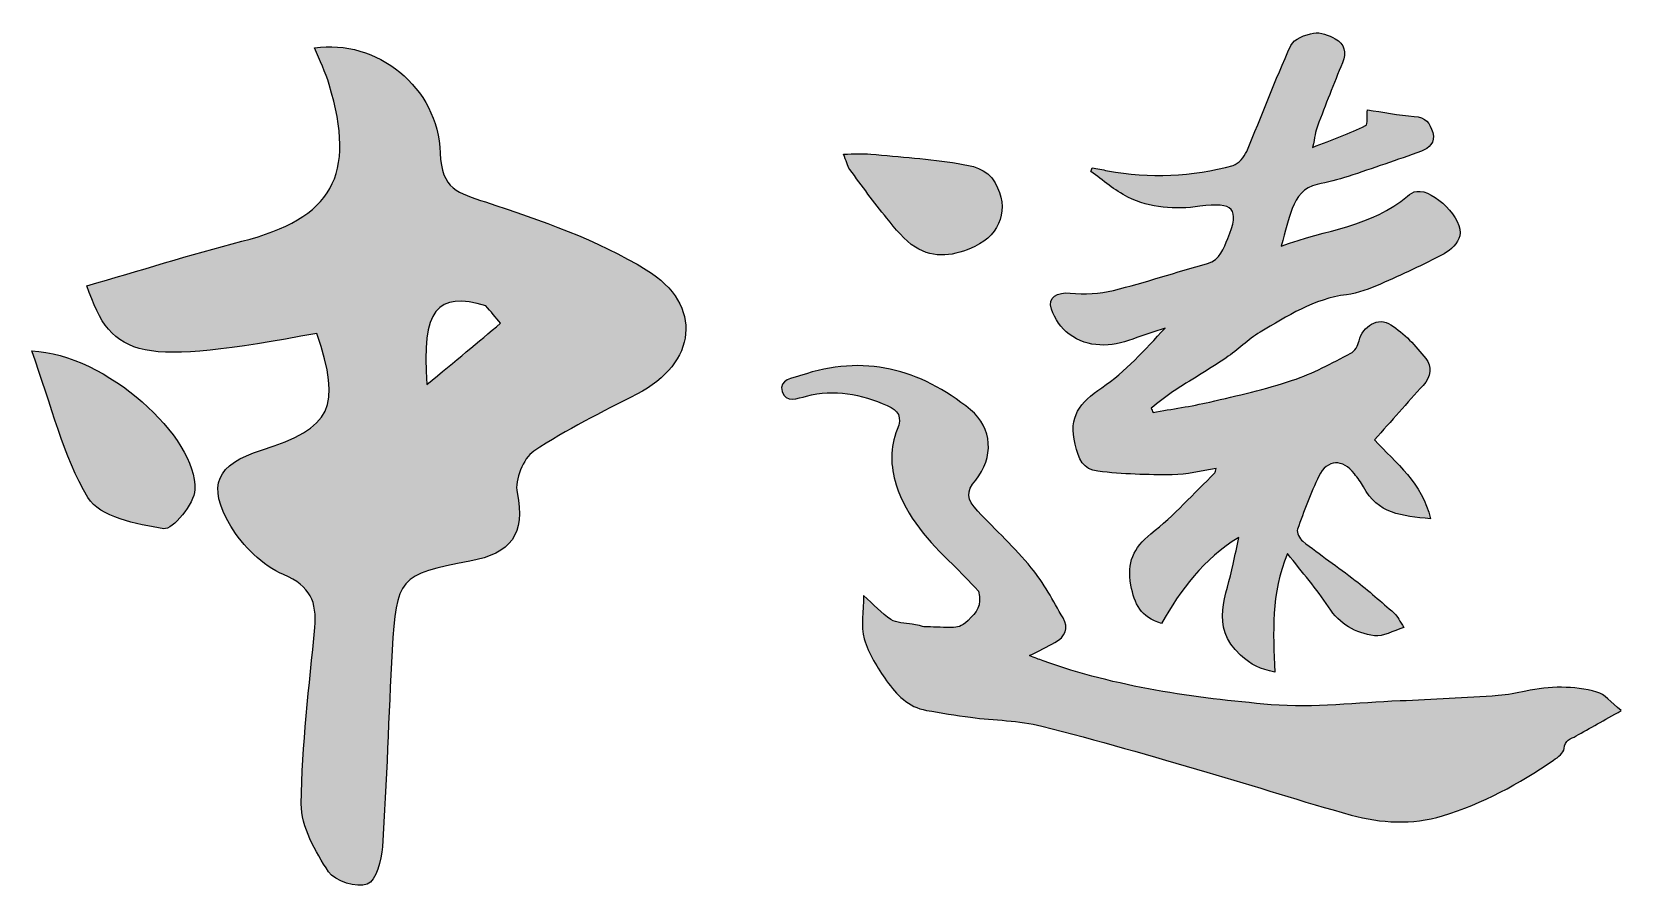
# Model space of a CAD drawing. Extents: x -266287 to 275962, y -324567 to 363765.
# Drawn here: x 258456 to 265974, y 334100 to 338152 of the extents above; entities that cross this region are included whole.
import ezdxf

# ---------------------------------------------------------------- set-up
doc = ezdxf.new("R2010")
doc.units = 0
doc.header["$LTSCALE"] = 1000
doc.layers.get('0').update_dxf_attribs({"linetype": 'CONTINUOUS'})

msp = doc.modelspace()

# ---------------------------------------------------------------- hatches: boundary and pattern name
h = msp.add_hatch(color=256)
edge = h.paths.add_edge_path()
edge.add_spline(control_points=[(259803.67904, 336725.12255), (259922.31952, 336373.50749), (259875.91839, 336278.87502), (259542.39008, 336172.72302)], knot_values=[20, 20, 20, 20, 21, 21, 21, 21], degree=3, periodic=0)
edge.add_spline(control_points=[(259542.39008, 336172.72302), (259330.08607, 336105.00536), (259280.99346, 336007.03546), (259396.8348, 335813.14118)], knot_values=[19, 19, 19, 19, 20, 20, 20, 20], degree=3, periodic=0)
edge.add_spline(control_points=[(259396.8348, 335813.14118), (259453.14058, 335718.83169), (259547.45007, 335625.70645), (259646.49656, 335583.93467)], knot_values=[18, 18, 18, 18, 19, 19, 19, 19], degree=3, periodic=0)
edge.add_spline(control_points=[(259646.49656, 335583.93467), (259774.93403, 335529.4591), (259804.54032, 335453.23636), (259793.98971, 335333.41163)], knot_values=[17, 17, 17, 17, 18, 18, 18, 18], degree=3, periodic=0)
edge.add_spline(control_points=[(259793.98971, 335333.41163), (259769.55106, 335055.32783), (259732.51629, 334777.35169), (259730.57842, 334498.94491)], knot_values=[16, 16, 16, 16, 17, 17, 17, 17], degree=3, periodic=0)
edge.add_spline(control_points=[(259730.57842, 334498.94491), (259729.82481, 334390.85504), (259796.68119, 334273.07584), (259859.55418, 334177.47444)], knot_values=[15, 15, 15, 15, 16, 16, 16, 16], degree=3, periodic=0)
edge.add_spline(control_points=[(259859.55418, 334177.47444), (259888.62218, 334133.11883), (259994.4512, 334099.95979), (260042.46722, 334119.33845)], knot_values=[14, 14, 14, 14, 15, 15, 15, 15], degree=3, periodic=0)
edge.add_spline(control_points=[(260042.46722, 334119.33845), (260084.23901, 334135.91797), (260110.29254, 334232.59596), (260114.38359, 334295.68427)], knot_values=[13, 13, 13, 13, 14, 14, 14, 14], degree=3, periodic=0)
edge.add_spline(control_points=[(260114.38359, 334295.68427), (260134.73119, 334605.52755), (260142.80563, 334916.2321), (260160.24642, 335226.18303)], knot_values=[12, 12, 12, 12, 13, 13, 13, 13], degree=3, periodic=0)
edge.add_spline(control_points=[(260160.24642, 335226.18303), (260179.19445, 335564.98664), (260193.08249, 335585.65722), (260527.79505, 335647.2383)], knot_values=[11, 11, 11, 11, 12, 12, 12, 12], degree=3, periodic=0)
edge.add_spline(control_points=[(260527.79505, 335647.2383), (260722.22763, 335683.19648), (260790.91422, 335774.38385), (260751.0803, 335971.72323)], knot_values=[10, 10, 10, 10, 11, 11, 11, 11], degree=3, periodic=0)
edge.add_spline(control_points=[(260751.0803, 335971.72323), (260739.23778, 336031.36644), (260780.04063, 336133.85803), (260829.88686, 336167.2324)], knot_values=[9, 9, 9, 9, 10, 10, 10, 10], degree=3, periodic=0)
edge.add_spline(control_points=[(260829.88686, 336167.2324), (260984.05488, 336270.36994), (261152.64924, 336352.51394), (261318.22914, 336437.67239)], knot_values=[8, 8, 8, 8, 9, 9, 9, 9], degree=3, periodic=0)
edge.add_spline(control_points=[(261318.22914, 336437.67239), (261599.65038, 336582.25874), (261636.25452, 336858.40468), (261362.47709, 337025.70713)], knot_values=[7, 7, 7, 7, 8, 8, 8, 8], degree=3, periodic=0)
edge.add_spline(control_points=[(261362.47709, 337025.70713), (261130.0408, 337168.03264), (260862.93824, 337259.7583), (260602.07992, 337346.53165)], knot_values=[6, 6, 6, 6, 7, 7, 7, 7], degree=3, periodic=0)
edge.add_spline(control_points=[(260602.07992, 337346.53165), (260472.67352, 337389.59534), (260392.79037, 337406.82082), (260387.73039, 337577.56836)], knot_values=[5, 5, 5, 5, 6, 6, 6, 6], degree=3, periodic=0)
edge.add_spline(control_points=[(260387.73039, 337577.56836), (260378.57935, 337889.99546), (260085.20794, 338120.49388), (259793.2361, 338075.16934)], knot_values=[4, 4, 4, 4, 5, 5, 5, 5], degree=3, periodic=0)
edge.add_spline(control_points=[(259793.2361, 338075.16934), (259816.92113, 338016.49506), (259844.69721, 337960.83523), (259862.35332, 337901.94563)], knot_values=[3, 3, 3, 3, 4, 4, 4, 4], degree=3, periodic=0)
edge.add_spline(control_points=[(259862.35332, 337901.94563), (259992.51334, 337470.66274), (259877.53328, 337270.52423), (259449.58782, 337160.49649)], knot_values=[2, 2, 2, 2, 3, 3, 3, 3], degree=3, periodic=0)
edge.add_spline(control_points=[(259449.58782, 337160.49649), (259203.80179, 337097.19286), (258961.24554, 337020.7548), (258716.64376, 336950.13035)], knot_values=[1, 1, 1, 1, 2, 2, 2, 2], degree=3, periodic=0)
edge.add_spline(control_points=[(258716.64376, 336950.13035), (258833.56169, 336596.68508), (258970.71955, 336570.73921), (259803.67904, 336725.12255)], knot_values=[0, 0, 0, 0, 1, 1, 1, 1], degree=3, periodic=0)
edge = h.paths.add_edge_path(flags=16)
edge.add_spline(control_points=[(260324.85739, 336482.78161), (260298.80386, 336841.50218), (260372.01214, 336922.35426), (260603.04885, 336855.82086)], knot_values=[1, 1, 1, 1, 2, 2, 2, 2], degree=3, periodic=0)
edge.add_spline(control_points=[(260603.04885, 336855.82086), (260626.41091, 336828.04477), (260649.77296, 336800.26869), (260673.24267, 336772.49261)], knot_values=[0, 0, 0, 0, 1, 1, 1, 1], degree=3, periodic=0)
edge.add_spline(control_points=[(260673.24267, 336772.49261), (260567.41365, 336684.53502), (260461.47696, 336596.57742), (260324.85739, 336482.78161)], knot_values=[2, 2, 2, 2, 3, 3, 3, 3], degree=3, periodic=0)
h = msp.add_hatch(color=256)
edge = h.paths.add_edge_path()
edge.add_spline(control_points=[(264418.16913, 337316.38706), (264438.73204, 337371.07795), (264472.42938, 337415.64887), (264535.41003, 337429.64457)], knot_values=[72, 72, 72, 72, 73, 73, 73, 73], degree=3, periodic=0)
edge.add_spline(control_points=[(264535.41003, 337429.64457), (264584.82562, 337440.51816), (264634.45653, 337452.03769), (264682.36489, 337467.75594)], knot_values=[71, 71, 71, 71, 72, 72, 72, 72], degree=3, periodic=0)
edge.add_spline(control_points=[(264682.36489, 337467.75594), (264798.42154, 337505.86731), (264914.37054, 337544.62464), (265028.8123, 337587.68833)], knot_values=[70, 70, 70, 70, 71, 71, 71, 71], degree=3, periodic=0)
edge.add_spline(control_points=[(265028.8123, 337587.68833), (265064.01687, 337600.82276), (265096.4223, 337627.73756), (265082.31894, 337675.53826)], knot_values=[69, 69, 69, 69, 70, 70, 70, 70], degree=3, periodic=0)
edge.add_spline(control_points=[(265082.31894, 337675.53826), (265069.83047, 337718.60196), (265048.6216, 337747.88527), (264995.33028, 337751.33036)], knot_values=[68, 68, 68, 68, 69, 69, 69, 69], degree=3, periodic=0)
edge.add_spline(control_points=[(264995.33028, 337751.33036), (264919.7535, 337756.49801), (264844.82267, 337772.00094), (264773.22928, 337782.6592)], knot_values=[67, 67, 67, 67, 68, 68, 68, 68], degree=3, periodic=0)
edge.add_spline(control_points=[(264773.22928, 337782.6592), (264771.07609, 337756.71333), (264776.99735, 337713.54197), (264765.04718, 337707.83603)], knot_values=[66, 66, 66, 66, 67, 67, 67, 67], degree=3, periodic=0)
edge.add_spline(control_points=[(264765.04718, 337707.83603), (264688.9321, 337671.01658), (264609.04895, 337642.59454), (264514.0935, 337604.91381)], knot_values=[65, 65, 65, 65, 66, 66, 66, 66], degree=3, periodic=0)
edge.add_spline(control_points=[(264514.0935, 337604.91381), (264524.96709, 337653.57578), (264527.65857, 337680.92123), (264537.02492, 337705.68285)], knot_values=[64, 64, 64, 64, 65, 65, 65, 65], degree=3, periodic=0)
edge.add_spline(control_points=[(264537.02492, 337705.68285), (264575.24395, 337806.02126), (264614.53957, 337905.92902), (264655.23476, 338005.40616)], knot_values=[63, 63, 63, 63, 64, 64, 64, 64], degree=3, periodic=0)
edge.add_spline(control_points=[(264655.23476, 338005.40616), (264675.15172, 338054.06813), (264666.10834, 338094.65566), (264620.99912, 338118.66367)], knot_values=[62, 62, 62, 62, 63, 63, 63, 63], degree=3, periodic=0)
edge.add_spline(control_points=[(264620.99912, 338118.66367), (264590.20858, 338135.13553), (264550.69764, 338151.82271), (264519.04583, 338146.00912)], knot_values=[61, 61, 61, 61, 62, 62, 62, 62], degree=3, periodic=0)
edge.add_spline(control_points=[(264519.04583, 338146.00912), (264479.85787, 338138.90361), (264425.59761, 338117.8024), (264411.60191, 338087.22717)], knot_values=[60, 60, 60, 60, 61, 61, 61, 61], degree=3, periodic=0)
edge.add_spline(control_points=[(264411.60191, 338087.22717), (264336.45577, 337922.61621), (264273.2598, 337752.62228), (264202.31236, 337586.07344)], knot_values=[59, 59, 59, 59, 60, 60, 60, 60], degree=3, periodic=0)
edge.add_spline(control_points=[(264202.31236, 337586.07344), (264190.79282, 337559.26629), (264164.30865, 337527.18384), (264138.5781, 337519.86301)], knot_values=[58, 58, 58, 58, 59, 59, 59, 59], degree=3, periodic=0)
edge.add_spline(control_points=[(264138.5781, 337519.86301), (263942.96127, 337464.63382), (263744.22232, 337458.28193), (263544.08381, 337494.67075)], knot_values=[57, 57, 57, 57, 58, 58, 58, 58], degree=3, periodic=0)
edge.add_spline(control_points=[(263544.08381, 337494.67075), (263519.75282, 337498.97712), (263495.42183, 337503.92945), (263470.98319, 337508.45113)], knot_values=[56, 56, 56, 56, 57, 57, 57, 57], degree=3, periodic=0)
edge.add_spline(control_points=[(263470.98319, 337508.45113), (263469.15298, 337502.42222), (263467.21511, 337496.28564), (263465.06193, 337490.14906)], knot_values=[55, 55, 55, 55, 56, 56, 56, 56], degree=3, periodic=0)
edge.add_spline(control_points=[(263465.06193, 337490.14906), (263523.30557, 337449.56153), (263577.78115, 337401.43785), (263640.43882, 337370.00136)], knot_values=[54, 54, 54, 54, 55, 55, 55, 55], degree=3, periodic=0)
edge.add_spline(control_points=[(263640.43882, 337370.00136), (263746.9138, 337316.60238), (263863.93939, 337309.92751), (263980.74966, 337326.07639)], knot_values=[53, 53, 53, 53, 54, 54, 54, 54], degree=3, periodic=0)
edge.add_spline(control_points=[(263980.74966, 337326.07639), (264139.33171, 337348.14653), (264171.95246, 337314.66451), (264112.63222, 337173.63092)], knot_values=[52, 52, 52, 52, 53, 53, 53, 53], degree=3, periodic=0)
edge.add_spline(control_points=[(264112.63222, 337173.63092), (264093.46888, 337127.9834), (264078.50424, 337073.07719), (264017.24614, 337055.85171)], knot_values=[51, 51, 51, 51, 52, 52, 52, 52], degree=3, periodic=0)
edge.add_spline(control_points=[(264017.24614, 337055.85171), (263868.78406, 337014.29525), (263722.25984, 336965.63328), (263572.72116, 336928.5985)], knot_values=[50, 50, 50, 50, 51, 51, 51, 51], degree=3, periodic=0)
edge.add_spline(control_points=[(263572.72116, 336928.5985), (263506.94137, 336912.34195), (263434.91734, 336907.92793), (263367.415, 336915.35641)], knot_values=[49, 49, 49, 49, 50, 50, 50, 50], degree=3, periodic=0)
edge.add_spline(control_points=[(263367.415, 336915.35641), (263307.44881, 336921.92363), (263259.75577, 336896.51605), (263279.02677, 336839.24134)], knot_values=[48, 48, 48, 48, 49, 49, 49, 49], degree=3, periodic=0)
edge.add_spline(control_points=[(263279.02677, 336839.24134), (263293.88375, 336795.10105), (263324.56663, 336747.9463), (263361.92438, 336721.24681)], knot_values=[47, 47, 47, 47, 48, 48, 48, 48], degree=3, periodic=0)
edge.add_spline(control_points=[(263361.92438, 336721.24681), (263454.51132, 336654.92873), (263558.72546, 336659.01978), (263663.4779, 336697.7771)], knot_values=[46, 46, 46, 46, 47, 47, 47, 47], degree=3, periodic=0)
edge.add_spline(control_points=[(263663.4779, 336697.7771), (263713.75476, 336716.50981), (263765.32353, 336732.22806), (263816.46167, 336749.23822)], knot_values=[45, 45, 45, 45, 46, 46, 46, 46], degree=3, periodic=0)
edge.add_spline(control_points=[(263816.46167, 336749.23822), (263720.32197, 336647.6079), (263628.70396, 336542.96312), (263517.169, 336467.92464)], knot_values=[44, 44, 44, 44, 45, 45, 45, 45], degree=3, periodic=0)
edge.add_spline(control_points=[(263517.169, 336467.92464), (263412.95486, 336398.05379), (263358.58695, 336329.79784), (263390.77706, 336200.39144)], knot_values=[43, 43, 43, 43, 44, 44, 44, 44], degree=3, periodic=0)
edge.add_spline(control_points=[(263390.77706, 336200.39144), (263408.11019, 336130.84358), (263427.70417, 336080.24374), (263498.86693, 336072.27695)], knot_values=[42, 42, 42, 42, 43, 43, 43, 43], degree=3, periodic=0)
edge.add_spline(control_points=[(263498.86693, 336072.27695), (263615.35422, 336059.35784), (263733.24108, 336054.83616), (263850.48199, 336055.91275)], knot_values=[41, 41, 41, 41, 42, 42, 42, 42], degree=3, periodic=0)
edge.add_spline(control_points=[(263850.48199, 336055.91275), (263918.63028, 336056.45105), (263986.67092, 336075.07609), (264057.51069, 336085.84202)], knot_values=[40, 40, 40, 40, 41, 41, 41, 41], degree=3, periodic=0)
edge.add_spline(control_points=[(264057.51069, 336085.84202), (264055.03453, 336075.72205), (264055.46517, 336067.97058), (264051.91241, 336064.52549)], knot_values=[39, 39, 39, 39, 40, 40, 40, 40], degree=3, periodic=0)
edge.add_spline(control_points=[(264051.91241, 336064.52549), (263952.00464, 335967.52452), (263858.01813, 335863.31038), (263749.71294, 335776.86001)], knot_values=[38, 38, 38, 38, 39, 39, 39, 39], degree=3, periodic=0)
edge.add_spline(control_points=[(263749.71294, 335776.86001), (263665.20044, 335709.25002), (263635.80947, 335640.67108), (263654.97282, 335534.1961)], knot_values=[37, 37, 37, 37, 38, 38, 38, 38], degree=3, periodic=0)
edge.add_spline(control_points=[(263654.97282, 335534.1961), (263671.01404, 335445.59255), (263701.58927, 335381.31999), (263799.12853, 335352.252)], knot_values=[36, 36, 36, 36, 37, 37, 37, 37], degree=3, periodic=0)
edge.add_spline(control_points=[(263799.12853, 335352.252), (263889.45463, 335511.91064), (263999.37471, 335658.75784), (264164.63163, 335759.41922)], knot_values=[35, 35, 35, 35, 36, 36, 36, 36], degree=3, periodic=0)
edge.add_spline(control_points=[(264164.63163, 335759.41922), (264159.78696, 335715.70957), (264145.57595, 335674.79906), (264138.0398, 335632.81196)], knot_values=[34, 34, 34, 34, 35, 35, 35, 35], degree=3, periodic=0)
edge.add_spline(control_points=[(264138.0398, 335632.81196), (264111.98626, 335487.47199), (264021.87549, 335342.56267), (264173.56735, 335202.60566)], knot_values=[33, 33, 33, 33, 34, 34, 34, 34], degree=3, periodic=0)
edge.add_spline(control_points=[(264173.56735, 335202.60566), (264223.73655, 335156.31219), (264267.66152, 335135.64162), (264335.27152, 335122.72251)], knot_values=[32, 32, 32, 32, 33, 33, 33, 33], degree=3, periodic=0)
edge.add_spline(control_points=[(264335.27152, 335122.72251), (264328.16601, 335309.40362), (264315.13924, 335492.63964), (264395.45303, 335683.4118)], knot_values=[31, 31, 31, 31, 32, 32, 32, 32], degree=3, periodic=0)
edge.add_spline(control_points=[(264395.45303, 335683.4118), (264465.64685, 335593.0857), (264534.11812, 335516.32467), (264589.34731, 335430.84324)], knot_values=[30, 30, 30, 30, 31, 31, 31, 31], degree=3, periodic=0)
edge.add_spline(control_points=[(264589.34731, 335430.84324), (264642.74629, 335348.59158), (264717.56946, 335306.38916), (264806.92662, 335294.33133)], knot_values=[29, 29, 29, 29, 30, 30, 30, 30], degree=3, periodic=0)
edge.add_spline(control_points=[(264806.92662, 335294.33133), (264847.40649, 335288.94837), (264892.51571, 335317.26275), (264946.45299, 335333.51929)], knot_values=[28, 28, 28, 28, 29, 29, 29, 29], degree=3, periodic=0)
edge.add_spline(control_points=[(264946.45299, 335333.51929), (264926.75135, 335362.58728), (264916.73904, 335386.27231), (264899.4059, 335401.66758)], knot_values=[27, 27, 27, 27, 28, 28, 28, 28], degree=3, periodic=0)
edge.add_spline(control_points=[(264899.4059, 335401.66758), (264839.54737, 335454.95891), (264778.82756, 335507.38895), (264715.52393, 335556.3739)], knot_values=[26, 26, 26, 26, 27, 27, 27, 27], degree=3, periodic=0)
edge.add_spline(control_points=[(264715.52393, 335556.3739), (264633.91823, 335619.67753), (264548.54446, 335678.24416), (264467.26174, 335741.7631)], knot_values=[25, 25, 25, 25, 26, 26, 26, 26], degree=3, periodic=0)
edge.add_spline(control_points=[(264467.26174, 335741.7631), (264452.62008, 335753.17498), (264437.65545, 335783.53489), (264442.82309, 335797.96122)], knot_values=[24, 24, 24, 24, 25, 25, 25, 25], degree=3, periodic=0)
edge.add_spline(control_points=[(264442.82309, 335797.96122), (264472.86002, 335883.335), (264504.94247, 335968.27813), (264544.13043, 336049.77617)], knot_values=[23, 23, 23, 23, 24, 24, 24, 24], degree=3, periodic=0)
edge.add_spline(control_points=[(264544.13043, 336049.77617), (264582.56478, 336129.76698), (264658.0339, 336132.24315), (264711.6482, 336060.64976)], knot_values=[22, 22, 22, 22, 23, 23, 23, 23], degree=3, periodic=0)
edge.add_spline(control_points=[(264711.6482, 336060.64976), (264726.82815, 336040.40982), (264744.05363, 336021.03116), (264755.35785, 335998.63804)], knot_values=[21, 21, 21, 21, 22, 22, 22, 22], degree=3, periodic=0)
edge.add_spline(control_points=[(264755.35785, 335998.63804), (264819.73807, 335872.46141), (264936.97897, 335859.97294), (265071.23004, 335847.69979)], knot_values=[20, 20, 20, 20, 21, 21, 21, 21], degree=3, periodic=0)
edge.add_spline(control_points=[(265071.23004, 335847.69979), (265034.0876, 336017.37074), (264906.72673, 336110.92662), (264807.2496, 336221.27733)], knot_values=[19, 19, 19, 19, 20, 20, 20, 20], degree=3, periodic=0)
edge.add_spline(control_points=[(264807.2496, 336221.27733), (264886.59445, 336310.52684), (264960.44869, 336396.00827), (265036.88674, 336479.01354)], knot_values=[18, 18, 18, 18, 19, 19, 19, 19], degree=3, periodic=0)
edge.add_spline(control_points=[(265036.88674, 336479.01354), (265074.78279, 336520.13937), (265079.08916, 336569.23198), (265049.48287, 336606.48207)], knot_values=[17, 17, 17, 17, 18, 18, 18, 18], degree=3, periodic=0)
edge.add_spline(control_points=[(265049.48287, 336606.48207), (265001.89749, 336666.01763), (264947.7449, 336724.47659), (264884.87191, 336765.9254)], knot_values=[16, 16, 16, 16, 17, 17, 17, 17], degree=3, periodic=0)
edge.add_spline(control_points=[(264884.87191, 336765.9254), (264824.47508, 336805.65165), (264750.62084, 336758.71223), (264734.25664, 336689.81032)], knot_values=[15, 15, 15, 15, 16, 16, 16, 16], degree=3, periodic=0)
edge.add_spline(control_points=[(264734.25664, 336689.81032), (264729.08899, 336667.74018), (264713.69372, 336640.39473), (264695.06868, 336630.81306)], knot_values=[14, 14, 14, 14, 15, 15, 15, 15], degree=3, periodic=0)
edge.add_spline(control_points=[(264695.06868, 336630.81306), (264604.74258, 336584.51959), (264514.73946, 336534.67336), (264419.13806, 336502.80623)], knot_values=[13, 13, 13, 13, 14, 14, 14, 14], degree=3, periodic=0)
edge.add_spline(control_points=[(264419.13806, 336502.80623), (264291.34655, 336460.28083), (264158.92569, 336430.56688), (264027.36611, 336400.09932)], knot_values=[12, 12, 12, 12, 13, 13, 13, 13], degree=3, periodic=0)
edge.add_spline(control_points=[(264027.36611, 336400.09932), (263939.08554, 336379.53641), (263848.97476, 336367.15559), (263759.61759, 336351.00671)], knot_values=[11, 11, 11, 11, 12, 12, 12, 12], degree=3, periodic=0)
edge.add_spline(control_points=[(263759.61759, 336351.00671), (263756.60313, 336357.78924), (263753.58868, 336364.67943), (263750.46656, 336371.56962)], knot_values=[10, 10, 10, 10, 11, 11, 11, 11], degree=3, periodic=0)
edge.add_spline(control_points=[(263750.46656, 336371.56962), (263784.27156, 336397.30018), (263816.67699, 336425.18392), (263852.09687, 336448.43832)], knot_values=[9, 9, 9, 9, 10, 10, 10, 10], degree=3, periodic=0)
edge.add_spline(control_points=[(263852.09687, 336448.43832), (263935.7481, 336503.02155), (264022.19846, 336553.51373), (264105.09607, 336609.28121)], knot_values=[8, 8, 8, 8, 9, 9, 9, 9], degree=3, periodic=0)
edge.add_spline(control_points=[(264105.09607, 336609.28121), (264160.54058, 336646.74662), (264208.23362, 336696.91583), (264265.72365, 336730.39785)], knot_values=[7, 7, 7, 7, 8, 8, 8, 8], degree=3, periodic=0)
edge.add_spline(control_points=[(264265.72365, 336730.39785), (264394.59175, 336805.43634), (264519.79944, 336889.19522), (264674.72108, 336907.92793)], knot_values=[6, 6, 6, 6, 7, 7, 7, 7], degree=3, periodic=0)
edge.add_spline(control_points=[(264674.72108, 336907.92793), (264729.51963, 336914.6028), (264783.77988, 336936.13465), (264835.13334, 336958.52777)], knot_values=[5, 5, 5, 5, 6, 6, 6, 6], degree=3, periodic=0)
edge.add_spline(control_points=[(264835.13334, 336958.52777), (264936.87132, 337002.88337), (265037.96334, 337049.39216), (265135.82558, 337101.71455)], knot_values=[4, 4, 4, 4, 5, 5, 5, 5], degree=3, periodic=0)
edge.add_spline(control_points=[(265135.82558, 337101.71455), (265167.36974, 337118.72471), (265202.14367, 337152.96034), (265210.11045, 337185.68875)], knot_values=[3, 3, 3, 3, 4, 4, 4, 4], degree=3, periodic=0)
edge.add_spline(control_points=[(265210.11045, 337185.68875), (265230.02741, 337265.35658), (265088.02488, 337407.35911), (265006.6345, 337396.70085)], knot_values=[2, 2, 2, 2, 3, 3, 3, 3], degree=3, periodic=0)
edge.add_spline(control_points=[(265006.6345, 337396.70085), (264991.13157, 337394.65532), (264974.76737, 337385.28897), (264962.70953, 337374.84602)], knot_values=[1, 1, 1, 1, 2, 2, 2, 2], degree=3, periodic=0)
edge.add_spline(control_points=[(264962.70953, 337374.84602), (264795.19176, 337229.3984), (264577.72011, 337216.47929), (264365.52376, 337137.78039)], knot_values=[0, 0, 0, 0, 1, 1, 1, 1], degree=3, periodic=0)
edge.add_spline(control_points=[(264365.52376, 337137.78039), (264386.94795, 337211.74228), (264398.79046, 337265.35658), (264418.16913, 337316.38706)], knot_values=[73, 73, 73, 73, 74, 74, 74, 74], degree=3, periodic=0)
edge = h.paths.add_edge_path()
edge.add_spline(control_points=[(262916.64579, 337136.38082), (263041.20752, 337196.1317), (263079.74953, 337315.7411), (263012.78549, 337436.42711)], knot_values=[3, 3, 3, 3, 4, 4, 4, 4], degree=3, periodic=0)
edge.add_spline(control_points=[(263012.78549, 337436.42711), (262972.52093, 337508.88177), (262900.81988, 337518.14046), (262837.08562, 337528.58341)], knot_values=[2, 2, 2, 2, 3, 3, 3, 3], degree=3, periodic=0)
edge.add_spline(control_points=[(262837.08562, 337528.58341), (262700.57371, 337551.29951), (262561.90862, 337560.23522), (262423.88948, 337572.83135)], knot_values=[1, 1, 1, 1, 2, 2, 2, 2], degree=3, periodic=0)
edge.add_spline(control_points=[(262423.88948, 337572.83135), (262385.13215, 337576.49177), (262345.72887, 337573.47731), (262295.23669, 337573.47731)], knot_values=[0, 0, 0, 0, 1, 1, 1, 1], degree=3, periodic=0)
edge.add_spline(control_points=[(262295.23669, 337573.47731), (262308.04814, 337541.17954), (262312.67749, 337517.81749), (262325.27362, 337500.37669)], knot_values=[7, 7, 7, 7, 8, 8, 8, 8], degree=3, periodic=0)
edge.add_spline(control_points=[(262325.27362, 337500.37669), (262382.01004, 337422.64672), (262438.85411, 337345.02442), (262499.8969, 337270.63189)], knot_values=[6, 6, 6, 6, 7, 7, 7, 7], degree=3, periodic=0)
edge.add_spline(control_points=[(262499.8969, 337270.63189), (262540.80741, 337220.78566), (262581.93323, 337165.2335), (262635.33221, 337132.28977)], knot_values=[5, 5, 5, 5, 6, 6, 6, 6], degree=3, periodic=0)
edge.add_spline(control_points=[(262635.33221, 337132.28977), (262725.12001, 337077.16824), (262821.15205, 337090.41033), (262916.64579, 337136.38082)], knot_values=[4, 4, 4, 4, 5, 5, 5, 5], degree=3, periodic=0)
edge = h.paths.add_edge_path()
edge.add_spline(control_points=[(262920.62918, 336030.93581), (263006.97189, 336137.08781), (263001.58893, 336277.58311), (262895.54458, 336363.81816)], knot_values=[26, 26, 26, 26, 27, 27, 27, 27], degree=3, periodic=0)
edge.add_spline(control_points=[(262895.54458, 336363.81816), (262657.40236, 336557.38946), (262390.40746, 336627.7986), (262091.97606, 336525.19935)], knot_values=[27, 27, 27, 27, 28, 28, 28, 28], degree=3, periodic=0)
edge.add_spline(control_points=[(262091.97606, 336525.19935), (262055.47958, 336512.60322), (261988.30022, 336508.51217), (262005.31038, 336449.51491)], knot_values=[28, 28, 28, 28, 29, 29, 29, 29], degree=3, periodic=0)
edge.add_spline(control_points=[(262005.31038, 336449.51491), (262021.45926, 336393.74743), (262079.16461, 336417.64777), (262119.42916, 336428.19838)], knot_values=[29, 29, 29, 29, 30, 30, 30, 30], degree=3, periodic=0)
edge.add_spline(control_points=[(262119.42916, 336428.19838), (262253.35725, 336463.07997), (262378.88792, 336437.88771), (262501.83476, 336383.84278)], knot_values=[30, 30, 30, 30, 31, 31, 31, 31], degree=3, periodic=0)
edge.add_spline(control_points=[(262501.83476, 336383.84278), (262554.48013, 336360.69604), (262574.07411, 336329.3672), (262548.98951, 336269.72399)], knot_values=[31, 31, 31, 31, 32, 32, 32, 32], degree=3, periodic=0)
edge.add_spline(control_points=[(262548.98951, 336269.72399), (262513.24664, 336185.10383), (262517.12237, 336096.93092), (262544.68314, 336009.18864)], knot_values=[32, 32, 32, 32, 33, 33, 33, 33], degree=3, periodic=0)
edge.add_spline(control_points=[(262544.68314, 336009.18864), (262593.02213, 335854.37466), (262698.7435, 335740.68651), (262811.57038, 335631.30473)], knot_values=[33, 33, 33, 33, 34, 34, 34, 34], degree=3, periodic=0)
edge.add_spline(control_points=[(262811.57038, 335631.30473), (262850.22004, 335593.83932), (262886.82418, 335554.43604), (262934.08659, 335505.98938)], knot_values=[34, 34, 34, 34, 35, 35, 35, 35], degree=3, periodic=0)
edge.add_spline(control_points=[(262934.08659, 335505.98938), (262950.88143, 335433.64238), (262924.2896, 335406.51225), (262884.671, 335367.32429)], knot_values=[35, 35, 35, 35, 36, 36, 36, 36], degree=3, periodic=0)
edge.add_spline(control_points=[(262884.671, 335367.32429), (262846.88261, 335332.65802), (262839.13114, 335336.53375), (262804.14189, 335332.65802)], knot_values=[36, 36, 36, 36, 37, 37, 37, 37], degree=3, periodic=0)
edge.add_spline(control_points=[(262804.14189, 335332.65802), (262753.97269, 335334.8112), (262717.26089, 335335.45716), (262675.38145, 335337.28736)], knot_values=[37, 37, 37, 37, 38, 38, 38, 38], degree=3, periodic=0)
edge.add_spline(control_points=[(262675.38145, 335337.28736), (262675.3787, 335337.28806), (262636.94649, 335347.08443), (262619.72162, 335349.23754)], knot_values=[38.0000357421, 38.0000357421, 38.0000357421, 38.0000357421, 39, 39, 39, 39], degree=3, periodic=0)
edge.add_spline(control_points=[(262619.72162, 335349.23754), (262585.80896, 335355.91241), (262546.29803, 335353.86688), (262519.1679, 335371.41534)], knot_values=[0, 0, 0, 0, 1, 1, 1, 1], degree=3, periodic=0)
edge.add_spline(control_points=[(262519.1679, 335371.41534), (262474.70464, 335400.0527), (262438.42347, 335441.39384), (262389.7615, 335485.53413)], knot_values=[1, 1, 1, 1, 2, 2, 2, 2], degree=3, periodic=0)
edge.add_spline(control_points=[(262389.7615, 335485.53413), (262389.7615, 335410.6033), (262375.7658, 335340.51714), (262393.31425, 335279.25904)], knot_values=[2, 2, 2, 2, 3, 3, 3, 3], degree=3, periodic=0)
edge.add_spline(control_points=[(262393.31425, 335279.25904), (262413.66185, 335208.8499), (262456.40257, 335142.74713), (262499.25094, 335081.38136)], knot_values=[3, 3, 3, 3, 4, 4, 4, 4], degree=3, periodic=0)
edge.add_spline(control_points=[(262499.25094, 335081.38136), (262545.11377, 335015.70923), (262601.52721, 334956.38899), (262687.43928, 334941.53202)], knot_values=[4, 4, 4, 4, 5, 5, 5, 5], degree=3, periodic=0)
edge.add_spline(control_points=[(262687.43928, 334941.53202), (262756.98715, 334929.58184), (262826.42735, 334917.52401), (262896.2982, 334908.48063)], knot_values=[5, 5, 5, 5, 6, 6, 6, 6], degree=3, periodic=0)
edge.add_spline(control_points=[(262896.2982, 334908.48063), (263008.8021, 334894.0543), (263124.75109, 334894.0543), (263233.70223, 334866.60119)], knot_values=[6, 6, 6, 6, 7, 7, 7, 7], degree=3, periodic=0)
edge.add_spline(control_points=[(263233.70223, 334866.60119), (263495.31417, 334800.92906), (263754.12697, 334724.59866), (264013.26275, 334649.45252)], knot_values=[7, 7, 7, 7, 8, 8, 8, 8], degree=3, periodic=0)
edge.add_spline(control_points=[(264013.26275, 334649.45252), (264241.71564, 334583.24209), (264467.69237, 334508.7419), (264697.00654, 334446.19188)], knot_values=[8, 8, 8, 8, 9, 9, 9, 9], degree=3, periodic=0)
edge.add_spline(control_points=[(264697.00654, 334446.19188), (264838.47078, 334407.43456), (264984.4567, 334399.25246), (265128.50475, 334442.42381)], knot_values=[9, 9, 9, 9, 10, 10, 10, 10], degree=3, periodic=0)
edge.add_spline(control_points=[(265128.50475, 334442.42381), (265318.73862, 334499.80618), (265490.88573, 334594.11567), (265654.09713, 334705.97361)], knot_values=[10, 10, 10, 10, 11, 11, 11, 11], degree=3, periodic=0)
edge.add_spline(control_points=[(265654.09713, 334705.97361), (265674.33707, 334719.86166), (265702.75911, 334740.96287), (265703.94336, 334760.34153)], knot_values=[11, 11, 11, 11, 12, 12, 12, 12], degree=3, periodic=0)
edge.add_spline(control_points=[(265703.94336, 334760.34153), (265706.41952, 334801.46736), (265735.27219, 334806.20436), (265760.24914, 334820.20006)], knot_values=[12, 12, 12, 12, 13, 13, 13, 13], degree=3, periodic=0)
edge.add_spline(control_points=[(265760.24914, 334820.20006), (265826.67488, 334857.01952), (265892.77765, 334894.70025), (265973.95272, 334940.13245)], knot_values=[13, 13, 13, 13, 14, 14, 14, 14], degree=3, periodic=0)
edge.add_spline(control_points=[(265973.95272, 334940.13245), (265923.78351, 334979.75105), (265895.25382, 335018.07773), (265858.86499, 335028.1977)], knot_values=[14, 14, 14, 14, 15, 15, 15, 15], degree=3, periodic=0)
edge.add_spline(control_points=[(265858.86499, 335028.1977), (265748.7296, 335058.44995), (265635.36442, 335056.51208), (265522.86053, 335032.93471)], knot_values=[15, 15, 15, 15, 16, 16, 16, 16], degree=3, periodic=0)
edge.add_spline(control_points=[(265522.86053, 335032.93471), (265479.68917, 335023.78367), (265436.19484, 335014.09434), (265392.48519, 335011.18754)], knot_values=[16, 16, 16, 16, 17, 17, 17, 17], degree=3, periodic=0)
edge.add_spline(control_points=[(265392.48519, 335011.18754), (265237.67121, 335001.06758), (265082.85724, 334991.37824), (264927.82794, 334985.99528)], knot_values=[17, 17, 17, 17, 18, 18, 18, 18], degree=3, periodic=0)
edge.add_spline(control_points=[(264927.82794, 334985.99528), (264724.45965, 334978.88977), (264522.92156, 334950.46774), (264317.40008, 334968.33917)], knot_values=[18, 18, 18, 18, 19, 19, 19, 19], degree=3, periodic=0)
edge.add_spline(control_points=[(264317.40008, 334968.33917), (263950.17444, 335000.42162), (263587.6858, 335050.3755), (263239.0852, 335176.01383)], knot_values=[19, 19, 19, 19, 20, 20, 20, 20], degree=3, periodic=0)
edge.add_spline(control_points=[(263239.0852, 335176.01383), (263219.2759, 335183.01168), (263199.68192, 335191.08612), (263175.67391, 335200.23716)], knot_values=[20, 20, 20, 20, 21, 21, 21, 21], degree=3, periodic=0)
edge.add_spline(control_points=[(263175.67391, 335200.23716), (263221.32142, 335223.92219), (263258.46386, 335242.6549), (263295.17566, 335262.4642)], knot_values=[21, 21, 21, 21, 22, 22, 22, 22], degree=3, periodic=0)
edge.add_spline(control_points=[(263295.17566, 335262.4642), (263344.48359, 335288.73305), (263361.17077, 335330.28951), (263333.50234, 335378.52085)], knot_values=[22, 22, 22, 22, 23, 23, 23, 23], degree=3, periodic=0)
edge.add_spline(control_points=[(263333.50234, 335378.52085), (263286.8859, 335460.01889), (263241.992, 335544.31607), (263182.99474, 335616.44776)], knot_values=[23, 23, 23, 23, 24, 24, 24, 24], degree=3, periodic=0)
edge.add_spline(control_points=[(263182.99474, 335616.44776), (263105.80306, 335710.75725), (263014.93867, 335793.87017), (262931.39511, 335883.11968)], knot_values=[24, 24, 24, 24, 25, 25, 25, 25], degree=3, periodic=0)
edge.add_spline(control_points=[(262931.39511, 335883.11968), (262875.62762, 335942.65523), (262874.55103, 335974.52237), (262920.62918, 336030.93581)], knot_values=[25, 25, 25, 25, 26, 26, 26, 26], degree=3, periodic=0)
h = msp.add_hatch(color=256)
edge = h.paths.add_edge_path()
edge.add_spline(control_points=[(258721.2731, 335947.71522), (258775.74868, 335856.52785), (258952.41748, 335820.462), (259080.20899, 335800.76036)], knot_values=[2, 2, 2, 2, 3, 3, 3, 3], degree=3, periodic=0)
edge.add_spline(control_points=[(259080.20899, 335800.76036), (259121.1195, 335794.40847), (259224.47236, 335918.64723), (259227.2715, 335986.14957)], knot_values=[1, 1, 1, 1, 2, 2, 2, 2], degree=3, periodic=0)
edge.add_spline(control_points=[(259227.2715, 335986.14957), (259237.60679, 336232.47389), (258807.93879, 336627.7986), (258455.57012, 336642.11728)], knot_values=[0, 0, 0, 0, 1, 1, 1, 1], degree=3, periodic=0)
edge.add_spline(control_points=[(258455.57012, 336642.11728), (258550.31024, 336380.18236), (258603.70922, 336144.83928), (258721.2731, 335947.71522)], knot_values=[3, 3, 3, 3, 4, 4, 4, 4], degree=3, periodic=0)

# ---------------------------------------------------------------- linework, layer by layer
for points in [[(259793.2361, 338075.16934), (260085.20794, 338120.49388), (260378.57935, 337889.99546), (260387.73039, 337577.56836)], [(264411.60191, 338087.22717), (264425.59761, 338117.8024), (264479.85787, 338138.90361), (264519.04583, 338146.00912)], [(264519.04583, 338146.00912), (264550.69764, 338151.82271), (264590.20858, 338135.13553), (264620.99912, 338118.66367)], [(264620.99912, 338118.66367), (264666.10834, 338094.65566), (264675.15172, 338054.06813), (264655.23476, 338005.40616)], [(259862.35332, 337901.94563), (259844.69721, 337960.83523), (259816.92113, 338016.49506), (259793.2361, 338075.16934)], [(264202.31236, 337586.07344), (264273.2598, 337752.62228), (264336.45577, 337922.61621), (264411.60191, 338087.22717)], [(264655.23476, 338005.40616), (264614.53957, 337905.92902), (264575.24395, 337806.02126), (264537.02492, 337705.68285)], [(259449.58782, 337160.49649), (259877.53328, 337270.52423), (259992.51334, 337470.66274), (259862.35332, 337901.94563)], [(264765.04718, 337707.83603), (264776.99735, 337713.54197), (264771.07609, 337756.71333), (264773.22928, 337782.6592)], [(264773.22928, 337782.6592), (264844.82267, 337772.00094), (264919.7535, 337756.49801), (264995.33028, 337751.33036)], [(264995.33028, 337751.33036), (265048.6216, 337747.88527), (265069.83047, 337718.60196), (265082.31894, 337675.53826)], [(264514.0935, 337604.91381), (264609.04895, 337642.59454), (264688.9321, 337671.01658), (264765.04718, 337707.83603)], [(264537.02492, 337705.68285), (264527.65857, 337680.92123), (264524.96709, 337653.57578), (264514.0935, 337604.91381)], [(265082.31894, 337675.53826), (265096.4223, 337627.73756), (265064.01687, 337600.82276), (265028.8123, 337587.68833)], [(260387.73039, 337577.56836), (260392.79037, 337406.82082), (260472.67352, 337389.59534), (260602.07992, 337346.53165)], [(262295.23669, 337573.47731), (262345.72887, 337573.47731), (262385.13215, 337576.49177), (262423.88948, 337572.83135)], [(264138.5781, 337519.86301), (264164.30865, 337527.18384), (264190.79282, 337559.26629), (264202.31236, 337586.07344)], [(265028.8123, 337587.68833), (264914.37054, 337544.62464), (264798.42154, 337505.86731), (264682.36489, 337467.75594)], [(262325.27362, 337500.37669), (262312.67749, 337517.81749), (262308.04814, 337541.17954), (262295.23669, 337573.47731)], [(262499.8969, 337270.63189), (262438.85411, 337345.02442), (262382.01004, 337422.64672), (262325.27362, 337500.37669)], [(262423.88948, 337572.83135), (262561.90862, 337560.23522), (262700.57371, 337551.29951), (262837.08562, 337528.58341)], [(262837.08562, 337528.58341), (262900.81988, 337518.14046), (262972.52093, 337508.88177), (263012.78549, 337436.42711)], [(263465.06193, 337490.14906), (263467.21511, 337496.28564), (263469.15298, 337502.42222), (263470.98319, 337508.45113)], [(263470.98319, 337508.45113), (263495.42183, 337503.92945), (263519.75282, 337498.97712), (263544.08381, 337494.67075)], [(263544.08381, 337494.67075), (263744.22232, 337458.28193), (263942.96127, 337464.63382), (264138.5781, 337519.86301)], [(263012.78549, 337436.42711), (263079.74953, 337315.7411), (263041.20752, 337196.1317), (262916.64579, 337136.38082)], [(263640.43882, 337370.00136), (263577.78115, 337401.43785), (263523.30557, 337449.56153), (263465.06193, 337490.14906)], [(264535.41003, 337429.64457), (264472.42938, 337415.64887), (264438.73204, 337371.07795), (264418.16913, 337316.38706)], [(264682.36489, 337467.75594), (264634.45653, 337452.03769), (264584.82562, 337440.51816), (264535.41003, 337429.64457)], [(263980.74966, 337326.07639), (263863.93939, 337309.92751), (263746.9138, 337316.60238), (263640.43882, 337370.00136)], [(264365.52376, 337137.78039), (264577.72011, 337216.47929), (264795.19176, 337229.3984), (264962.70953, 337374.84602)], [(264962.70953, 337374.84602), (264974.76737, 337385.28897), (264991.13157, 337394.65532), (265006.6345, 337396.70085)], [(265006.6345, 337396.70085), (265088.02488, 337407.35911), (265230.02741, 337265.35658), (265210.11045, 337185.68875)], [(260602.07992, 337346.53165), (260862.93824, 337259.7583), (261130.0408, 337168.03264), (261362.47709, 337025.70713)], [(264112.63222, 337173.63092), (264171.95246, 337314.66451), (264139.33171, 337348.14653), (263980.74966, 337326.07639)], [(264418.16913, 337316.38706), (264398.79046, 337265.35658), (264386.94795, 337211.74228), (264365.52376, 337137.78039)], [(262635.33221, 337132.28977), (262581.93323, 337165.2335), (262540.80741, 337220.78566), (262499.8969, 337270.63189)], [(258716.64376, 336950.13035), (258961.24554, 337020.7548), (259203.80179, 337097.19286), (259449.58782, 337160.49649)], [(262916.64579, 337136.38082), (262821.15205, 337090.41033), (262725.12001, 337077.16824), (262635.33221, 337132.28977)], [(264017.24614, 337055.85171), (264078.50424, 337073.07719), (264093.46888, 337127.9834), (264112.63222, 337173.63092)], [(265210.11045, 337185.68875), (265202.14367, 337152.96034), (265167.36974, 337118.72471), (265135.82558, 337101.71455)], [(263572.72116, 336928.5985), (263722.25984, 336965.63328), (263868.78406, 337014.29525), (264017.24614, 337055.85171)], [(265135.82558, 337101.71455), (265037.96334, 337049.39216), (264936.87132, 337002.88337), (264835.13334, 336958.52777)], [(261362.47709, 337025.70713), (261636.25452, 336858.40468), (261599.65038, 336582.25874), (261318.22914, 336437.67239)], [(259803.67904, 336725.12255), (258970.71955, 336570.73921), (258833.56169, 336596.68508), (258716.64376, 336950.13035)], [(260603.04885, 336855.82086), (260372.01214, 336922.35426), (260298.80386, 336841.50218), (260324.85739, 336482.78161)], [(263279.02677, 336839.24134), (263259.75577, 336896.51605), (263307.44881, 336921.92363), (263367.415, 336915.35641)], [(263367.415, 336915.35641), (263434.91734, 336907.92793), (263506.94137, 336912.34195), (263572.72116, 336928.5985)], [(264674.72108, 336907.92793), (264519.79944, 336889.19522), (264394.59175, 336805.43634), (264265.72365, 336730.39785)], [(264835.13334, 336958.52777), (264783.77988, 336936.13465), (264729.51963, 336914.6028), (264674.72108, 336907.92793)], [(260673.24267, 336772.49261), (260649.77296, 336800.26869), (260626.41091, 336828.04477), (260603.04885, 336855.82086)], [(263361.92438, 336721.24681), (263324.56663, 336747.9463), (263293.88375, 336795.10105), (263279.02677, 336839.24134)], [(260324.85739, 336482.78161), (260461.47696, 336596.57742), (260567.41365, 336684.53502), (260673.24267, 336772.49261)], [(263517.169, 336467.92464), (263628.70396, 336542.96312), (263720.32197, 336647.6079), (263816.46167, 336749.23822)], [(263816.46167, 336749.23822), (263765.32353, 336732.22806), (263713.75476, 336716.50981), (263663.4779, 336697.7771)], [(264734.25664, 336689.81032), (264750.62084, 336758.71223), (264824.47508, 336805.65165), (264884.87191, 336765.9254)], [(264884.87191, 336765.9254), (264947.7449, 336724.47659), (265001.89749, 336666.01763), (265049.48287, 336606.48207)], [(259542.39008, 336172.72302), (259875.91839, 336278.87502), (259922.31952, 336373.50749), (259803.67904, 336725.12255)], [(263663.4779, 336697.7771), (263558.72546, 336659.01978), (263454.51132, 336654.92873), (263361.92438, 336721.24681)], [(264265.72365, 336730.39785), (264208.23362, 336696.91583), (264160.54058, 336646.74662), (264105.09607, 336609.28121)], [(264695.06868, 336630.81306), (264713.69372, 336640.39473), (264729.08899, 336667.74018), (264734.25664, 336689.81032)], [(258455.57012, 336642.11728), (258807.93879, 336627.7986), (259237.60679, 336232.47389), (259227.2715, 335986.14957)], [(258721.2731, 335947.71522), (258603.70922, 336144.83928), (258550.31024, 336380.18236), (258455.57012, 336642.11728)], [(262895.54458, 336363.81816), (262657.40236, 336557.38946), (262390.40746, 336627.7986), (262091.97606, 336525.19935)], [(264105.09607, 336609.28121), (264022.19846, 336553.51373), (263935.7481, 336503.02155), (263852.09687, 336448.43832)], [(264419.13806, 336502.80623), (264514.73946, 336534.67336), (264604.74258, 336584.51959), (264695.06868, 336630.81306)], [(265049.48287, 336606.48207), (265079.08916, 336569.23198), (265074.78279, 336520.13937), (265036.88674, 336479.01354)], [(262091.97606, 336525.19935), (262055.47958, 336512.60322), (261988.30022, 336508.51217), (262005.31038, 336449.51491)], [(262005.31038, 336449.51491), (262021.45926, 336393.74743), (262079.16461, 336417.64777), (262119.42916, 336428.19838)], [(262119.42916, 336428.19838), (262253.35725, 336463.07997), (262378.88792, 336437.88771), (262501.83476, 336383.84278)], [(263390.77706, 336200.39144), (263358.58695, 336329.79784), (263412.95486, 336398.05379), (263517.169, 336467.92464)], [(263852.09687, 336448.43832), (263816.67699, 336425.18392), (263784.27156, 336397.30018), (263750.46656, 336371.56962)], [(264027.36611, 336400.09932), (264158.92569, 336430.56688), (264291.34655, 336460.28083), (264419.13806, 336502.80623)], [(265036.88674, 336479.01354), (264960.44869, 336396.00827), (264886.59445, 336310.52684), (264807.2496, 336221.27733)], [(261318.22914, 336437.67239), (261152.64924, 336352.51394), (260984.05488, 336270.36994), (260829.88686, 336167.2324)], [(262501.83476, 336383.84278), (262554.48013, 336360.69604), (262574.07411, 336329.3672), (262548.98951, 336269.72399)], [(263759.61759, 336351.00671), (263848.97476, 336367.15559), (263939.08554, 336379.53641), (264027.36611, 336400.09932)], [(262920.62918, 336030.93581), (263006.97189, 336137.08781), (263001.58893, 336277.58311), (262895.54458, 336363.81816)], [(263750.46656, 336371.56962), (263753.58868, 336364.67943), (263756.60313, 336357.78924), (263759.61759, 336351.00671)], [(262548.98951, 336269.72399), (262513.24664, 336185.10383), (262517.12237, 336096.93092), (262544.68314, 336009.18864)], [(259396.8348, 335813.14118), (259280.99346, 336007.03546), (259330.08607, 336105.00536), (259542.39008, 336172.72302)], [(260829.88686, 336167.2324), (260780.04063, 336133.85803), (260739.23778, 336031.36644), (260751.0803, 335971.72323)], [(263498.86693, 336072.27695), (263427.70417, 336080.24374), (263408.11019, 336130.84358), (263390.77706, 336200.39144)], [(264807.2496, 336221.27733), (264906.72673, 336110.92662), (265034.0876, 336017.37074), (265071.23004, 335847.69979)], [(263850.48199, 336055.91275), (263733.24108, 336054.83616), (263615.35422, 336059.35784), (263498.86693, 336072.27695)], [(264057.51069, 336085.84202), (263986.67092, 336075.07609), (263918.63028, 336056.45105), (263850.48199, 336055.91275)], [(264051.91241, 336064.52549), (264055.46517, 336067.97058), (264055.03453, 336075.72205), (264057.51069, 336085.84202)], [(264711.6482, 336060.64976), (264658.0339, 336132.24315), (264582.56478, 336129.76698), (264544.13043, 336049.77617)], [(262544.68314, 336009.18864), (262593.02213, 335854.37466), (262698.7435, 335740.68651), (262811.57038, 335631.30473)], [(262931.39511, 335883.11968), (262875.62762, 335942.65523), (262874.55103, 335974.52237), (262920.62918, 336030.93581)], [(263749.71294, 335776.86001), (263858.01813, 335863.31038), (263952.00464, 335967.52452), (264051.91241, 336064.52549)], [(264544.13043, 336049.77617), (264504.94247, 335968.27813), (264472.86002, 335883.335), (264442.82309, 335797.96122)], [(264755.35785, 335998.63804), (264744.05363, 336021.03116), (264726.82815, 336040.40982), (264711.6482, 336060.64976)], [(265071.23004, 335847.69979), (264936.97897, 335859.97294), (264819.73807, 335872.46141), (264755.35785, 335998.63804)], [(259080.20899, 335800.76036), (258952.41748, 335820.462), (258775.74868, 335856.52785), (258721.2731, 335947.71522)], [(259227.2715, 335986.14957), (259224.47236, 335918.64723), (259121.1195, 335794.40847), (259080.20899, 335800.76036)], [(260751.0803, 335971.72323), (260790.91422, 335774.38385), (260722.22763, 335683.19648), (260527.79505, 335647.2383)], [(263182.99474, 335616.44776), (263105.80306, 335710.75725), (263014.93867, 335793.87017), (262931.39511, 335883.11968)], [(259646.49656, 335583.93467), (259547.45007, 335625.70645), (259453.14058, 335718.83169), (259396.8348, 335813.14118)], [(263654.97282, 335534.1961), (263635.80947, 335640.67108), (263665.20044, 335709.25002), (263749.71294, 335776.86001)], [(264442.82309, 335797.96122), (264437.65545, 335783.53489), (264452.62008, 335753.17498), (264467.26174, 335741.7631)], [(264164.63163, 335759.41922), (263999.37471, 335658.75784), (263889.45463, 335511.91064), (263799.12853, 335352.252)], [(264138.0398, 335632.81196), (264145.57595, 335674.79906), (264159.78696, 335715.70957), (264164.63163, 335759.41922)], [(264467.26174, 335741.7631), (264548.54446, 335678.24416), (264633.91823, 335619.67753), (264715.52393, 335556.3739)], [(260527.79505, 335647.2383), (260193.08249, 335585.65722), (260179.19445, 335564.98664), (260160.24642, 335226.18303)], [(262811.57038, 335631.30473), (262850.22004, 335593.83932), (262886.82418, 335554.43604), (262934.08659, 335505.98938)], [(264173.56735, 335202.60566), (264021.87549, 335342.56267), (264111.98626, 335487.47199), (264138.0398, 335632.81196)], [(264395.45303, 335683.4118), (264315.13924, 335492.63964), (264328.16601, 335309.40362), (264335.27152, 335122.72251)], [(264589.34731, 335430.84324), (264534.11812, 335516.32467), (264465.64685, 335593.0857), (264395.45303, 335683.4118)], [(259793.98971, 335333.41163), (259804.54032, 335453.23636), (259774.93403, 335529.4591), (259646.49656, 335583.93467)], [(263333.50234, 335378.52085), (263286.8859, 335460.01889), (263241.992, 335544.31607), (263182.99474, 335616.44776)], [(264715.52393, 335556.3739), (264778.82756, 335507.38895), (264839.54737, 335454.95891), (264899.4059, 335401.66758)], [(262389.7615, 335485.53413), (262389.7615, 335410.6033), (262375.7658, 335340.51714), (262393.31425, 335279.25904)], [(262519.1679, 335371.41534), (262474.70464, 335400.0527), (262438.42347, 335441.39384), (262389.7615, 335485.53413)], [(262934.08659, 335505.98938), (262950.88143, 335433.64238), (262924.2896, 335406.51225), (262884.671, 335367.32429)], [(263799.12853, 335352.252), (263701.58927, 335381.31999), (263671.01404, 335445.59255), (263654.97282, 335534.1961)], [(264806.92662, 335294.33133), (264717.56946, 335306.38916), (264642.74629, 335348.59158), (264589.34731, 335430.84324)], [(264899.4059, 335401.66758), (264916.73904, 335386.27231), (264926.75135, 335362.58728), (264946.45299, 335333.51929)], [(259730.57842, 334498.94491), (259732.51629, 334777.35169), (259769.55106, 335055.32783), (259793.98971, 335333.41163)], [(262619.72162, 335349.23754), (262585.80896, 335355.91241), (262546.29803, 335353.86688), (262519.1679, 335371.41534)], [(262675.38145, 335337.28736), (262675.38145, 335337.28736), (262636.9471, 335347.08435), (262619.72162, 335349.23754)], [(262804.14189, 335332.65802), (262753.97269, 335334.8112), (262717.26089, 335335.45716), (262675.38145, 335337.28736)], [(262884.671, 335367.32429), (262846.88261, 335332.65802), (262839.13114, 335336.53375), (262804.14189, 335332.65802)], [(263295.17566, 335262.4642), (263344.48359, 335288.73305), (263361.17077, 335330.28951), (263333.50234, 335378.52085)], [(264946.45299, 335333.51929), (264892.51571, 335317.26275), (264847.40649, 335288.94837), (264806.92662, 335294.33133)], [(262393.31425, 335279.25904), (262413.66185, 335208.8499), (262456.40257, 335142.74713), (262499.25094, 335081.38136)], [(263175.67391, 335200.23716), (263221.32142, 335223.92219), (263258.46386, 335242.6549), (263295.17566, 335262.4642)], [(260160.24642, 335226.18303), (260142.80563, 334916.2321), (260134.73119, 334605.52755), (260114.38359, 334295.68427)], [(263239.0852, 335176.01383), (263219.2759, 335183.01168), (263199.68192, 335191.08612), (263175.67391, 335200.23716)], [(264317.40008, 334968.33917), (263950.17444, 335000.42162), (263587.6858, 335050.3755), (263239.0852, 335176.01383)], [(264335.27152, 335122.72251), (264267.66152, 335135.64162), (264223.73655, 335156.31219), (264173.56735, 335202.60566)], [(262499.25094, 335081.38136), (262545.11377, 335015.70923), (262601.52721, 334956.38899), (262687.43928, 334941.53202)], [(265522.86053, 335032.93471), (265479.68917, 335023.78367), (265436.19484, 335014.09434), (265392.48519, 335011.18754)], [(265858.86499, 335028.1977), (265748.7296, 335058.44995), (265635.36442, 335056.51208), (265522.86053, 335032.93471)], [(265973.95272, 334940.13245), (265923.78351, 334979.75105), (265895.25382, 335018.07773), (265858.86499, 335028.1977)], [(264927.82794, 334985.99528), (264724.45965, 334978.88977), (264522.92156, 334950.46774), (264317.40008, 334968.33917)], [(265392.48519, 335011.18754), (265237.67121, 335001.06758), (265082.85724, 334991.37824), (264927.82794, 334985.99528)], [(262687.43928, 334941.53202), (262756.98715, 334929.58184), (262826.42735, 334917.52401), (262896.2982, 334908.48063)], [(262896.2982, 334908.48063), (263008.8021, 334894.0543), (263124.75109, 334894.0543), (263233.70223, 334866.60119)], [(265760.24914, 334820.20006), (265826.67488, 334857.01952), (265892.77765, 334894.70025), (265973.95272, 334940.13245)], [(263233.70223, 334866.60119), (263495.31417, 334800.92906), (263754.12697, 334724.59866), (264013.26275, 334649.45252)], [(265703.94336, 334760.34153), (265706.41952, 334801.46736), (265735.27219, 334806.20436), (265760.24914, 334820.20006)], [(265654.09713, 334705.97361), (265674.33707, 334719.86166), (265702.75911, 334740.96287), (265703.94336, 334760.34153)], [(264013.26275, 334649.45252), (264241.71564, 334583.24209), (264467.69237, 334508.7419), (264697.00654, 334446.19188)], [(265128.50475, 334442.42381), (265318.73862, 334499.80618), (265490.88573, 334594.11567), (265654.09713, 334705.97361)], [(259859.55418, 334177.47444), (259796.68119, 334273.07584), (259729.82481, 334390.85504), (259730.57842, 334498.94491)], [(264697.00654, 334446.19188), (264838.47078, 334407.43456), (264984.4567, 334399.25246), (265128.50475, 334442.42381)], [(260114.38359, 334295.68427), (260110.29254, 334232.59596), (260084.23901, 334135.91797), (260042.46722, 334119.33845)], [(260042.46722, 334119.33845), (259994.4512, 334099.95979), (259888.62218, 334133.11883), (259859.55418, 334177.47444)]]:
    msp.add_open_spline(points, degree=3)

doc.saveas('drawing.dxf')
